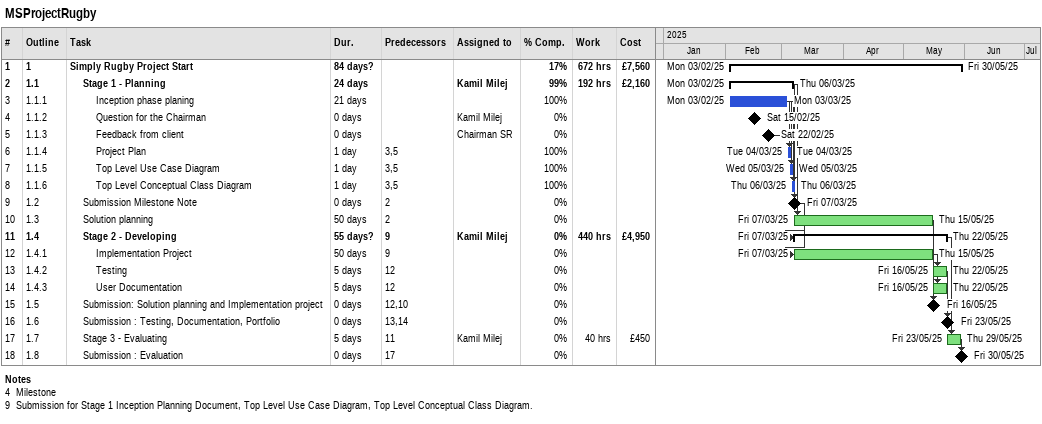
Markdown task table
MSProjectRugby

| ID | WBS | Task | Duration | Start | Finish | Predecessors | Resources | % complete | Work (h) | Cost (£) |
|---|---|---|---|---|---|---|---|---|---|---|
| 1 | 1 | **Simply Rugby Project Start** | 84d? | 2025-02-03 | 2025-05-30 |  |  | 17 | 672 | 7560 |
| 2 | 1.1 | **Stage 1 - Planning** | 24d | 2025-02-03 | 2025-03-06 |  | Kamil Milej | 99 | 192 | 2160 |
| 3 | 1.1.1 | Inception phase planing | 21d | 2025-02-03 | 2025-03-03 |  |  | 100 |  |  |
| 4 | 1.1.2 | Question for the Chairman | 0d | 2025-02-15 | 2025-02-15 |  | Kamil Milej | 0 |  |  |
| 5 | 1.1.3 | Feedback from client | 0d | 2025-02-22 | 2025-02-22 |  | Chairman SR | 0 |  |  |
| 6 | 1.1.4 | Project Plan | 1d | 2025-03-04 | 2025-03-04 | 3, 5 |  | 100 |  |  |
| 7 | 1.1.5 | Top Level Use Case Diagram | 1d | 2025-03-05 | 2025-03-05 | 3, 5 |  | 100 |  |  |
| 8 | 1.1.6 | Top Level Conceptual Class Diagram | 1d | 2025-03-06 | 2025-03-06 | 3, 5 |  | 100 |  |  |
| 9 | 1.2 | Submission Milestone Note | 0d | 2025-03-07 | 2025-03-07 | 2 |  | 0 |  |  |
| 10 | 1.3 | Solution planning | 50d | 2025-03-07 | 2025-05-15 | 2 |  | 0 |  |  |
| 11 | 1.4 | **Stage 2 - Developing** | 55d? | 2025-03-07 | 2025-05-22 | 9 | Kamil Milej | 0 | 440 | 4950 |
| 12 | 1.4.1 | Implementation Project | 50d | 2025-03-07 | 2025-05-15 | 9 |  | 0 |  |  |
| 13 | 1.4.2 | Testing | 5d | 2025-05-16 | 2025-05-22 | 12 |  | 0 |  |  |
| 14 | 1.4.3 | User Documentation | 5d | 2025-05-16 | 2025-05-22 | 12 |  | 0 |  |  |
| 15 | 1.5 | Submission: Solution planning and Implementation project | 0d | 2025-05-16 | 2025-05-16 | 12, 10 |  | 0 |  |  |
| 16 | 1.6 | Submission : Testing, Documentation, Portfolio | 0d | 2025-05-23 | 2025-05-23 | 13, 14 |  | 0 |  |  |
| 17 | 1.7 | Stage 3 - Evaluating | 5d | 2025-05-23 | 2025-05-29 | 11 | Kamil Milej | 0 | 40 | 450 |
| 18 | 1.8 | Submission : Evaluation | 0d | 2025-05-30 | 2025-05-30 | 17 |  | 0 |  |  |

Notes
- 4: Milestone
- 9: Submission for Stage 1 Inception Planning Document, Top Level Use Case Diagram, Top Level Conceptual Class Diagram.
